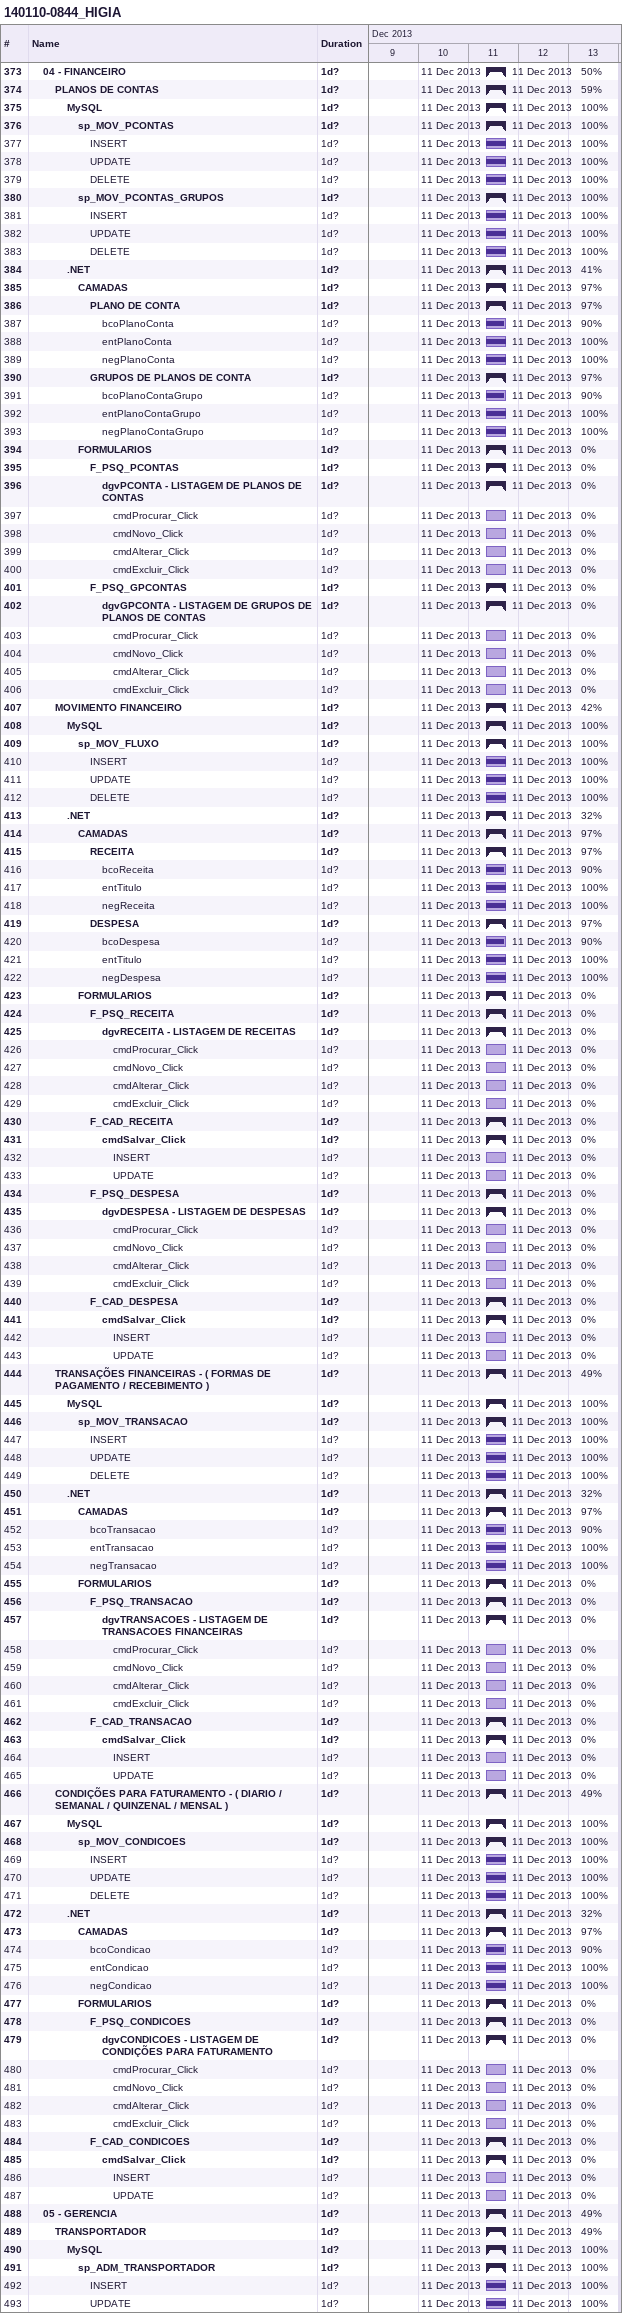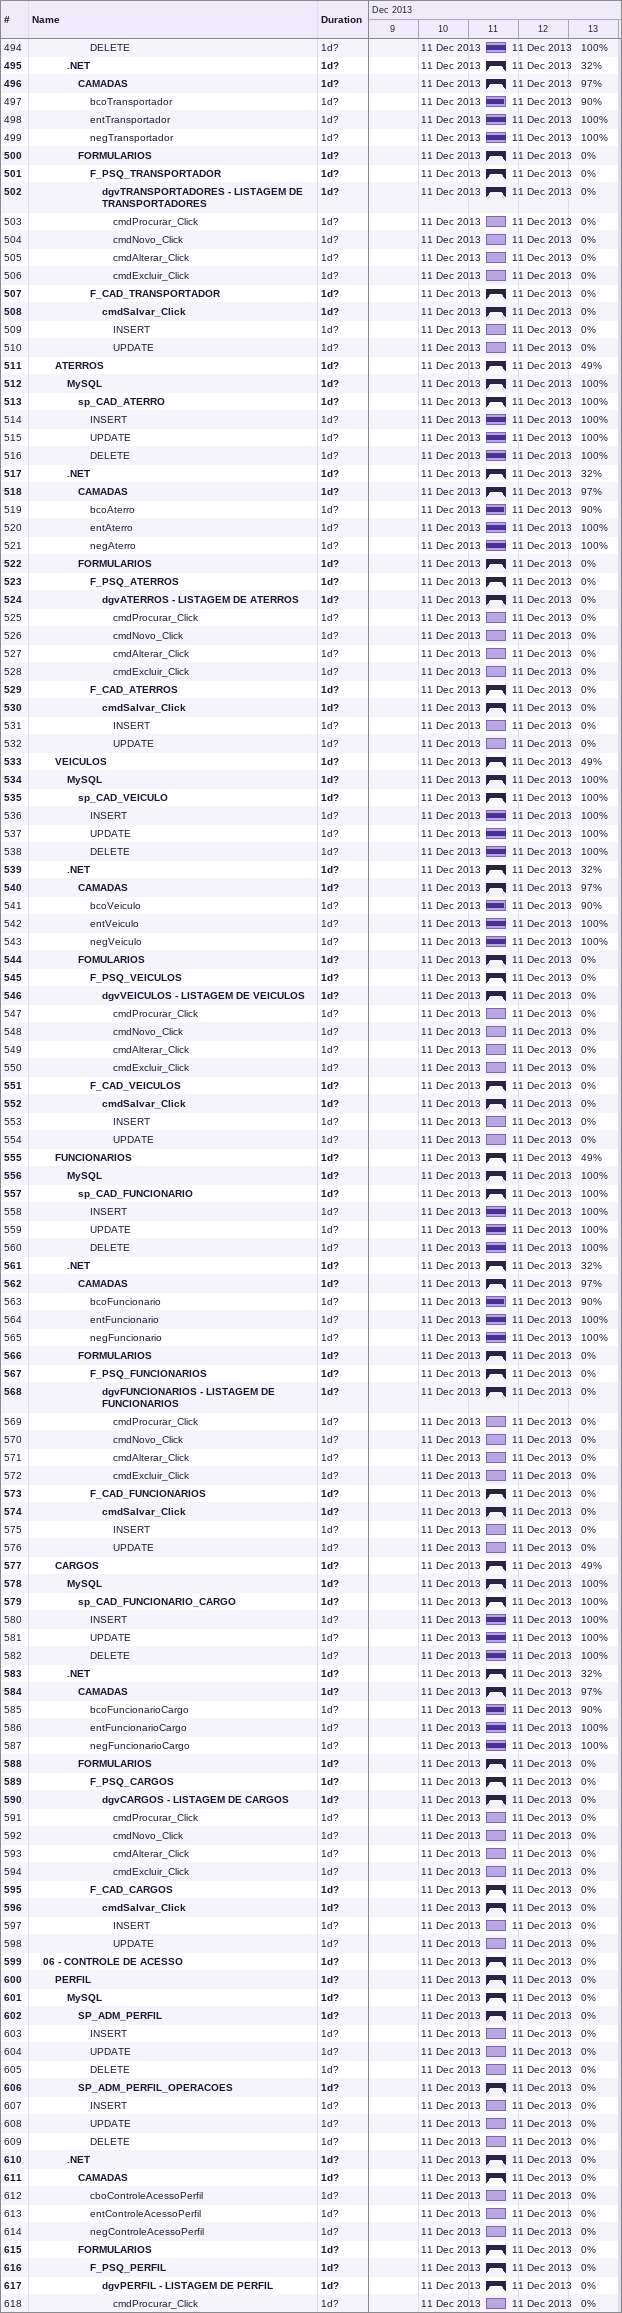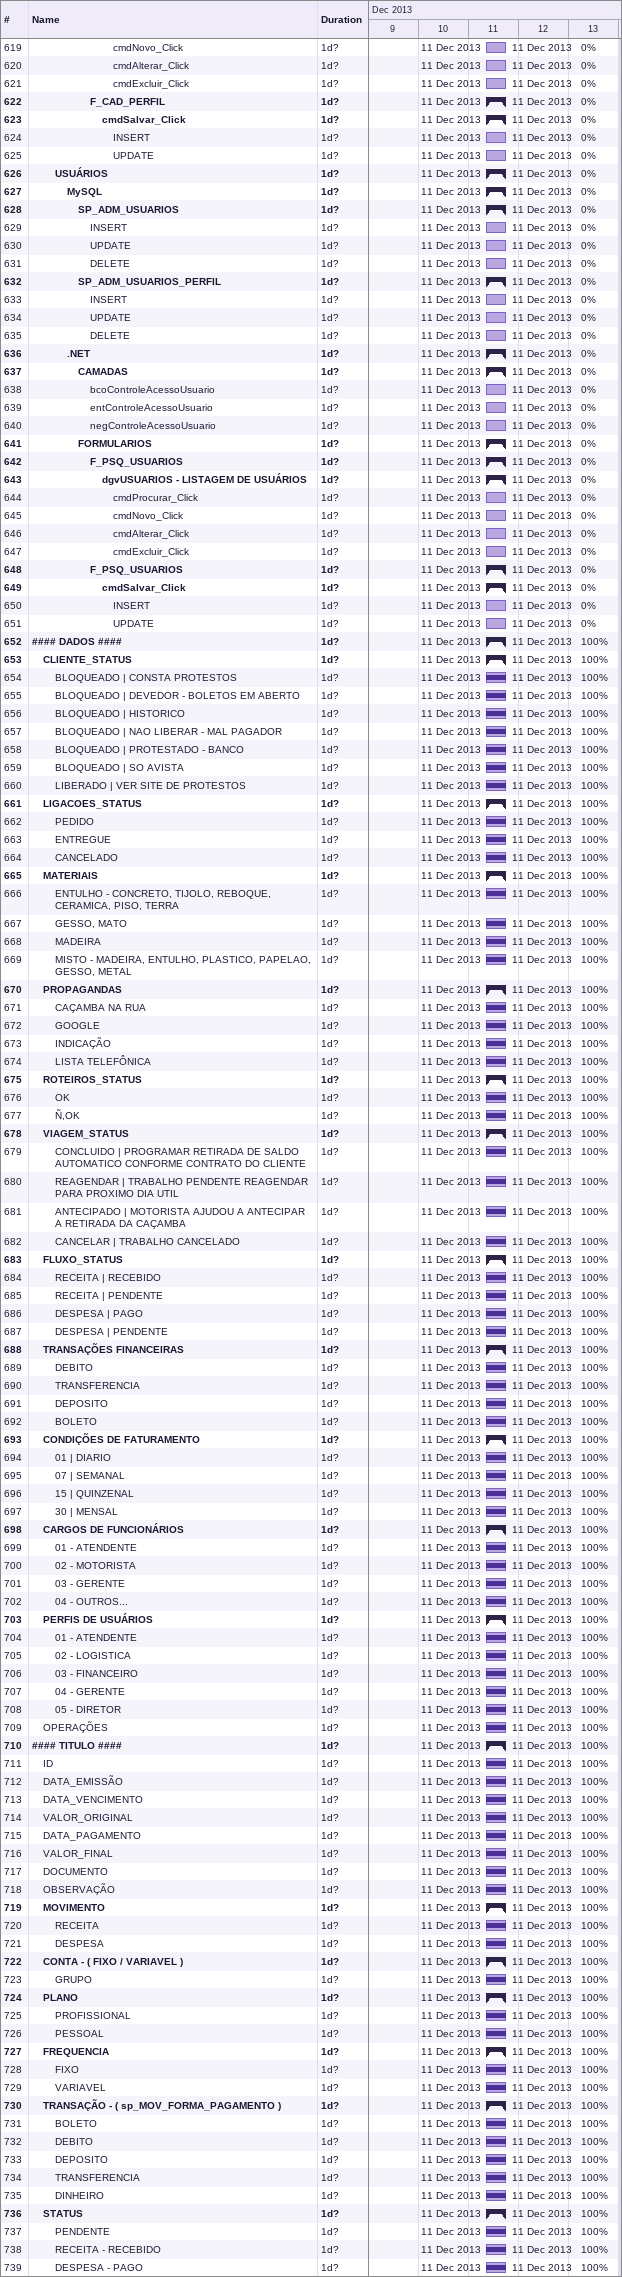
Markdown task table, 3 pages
140110-0844_HIGIA

| ID | Level | Task | Duration | Start | Finish | % complete |
|---|---|---|---|---|---|---|
| 373 | 2 | **04 - FINANCEIRO** | 1d? | 2013-12-11 | 2013-12-11 | 50 |
| 374 | 3 | **PLANOS DE CONTAS** | 1d? | 2013-12-11 | 2013-12-11 | 59 |
| 375 | 4 | **MySQL** | 1d? | 2013-12-11 | 2013-12-11 | 100 |
| 376 | 5 | **sp_MOV_PCONTAS** | 1d? | 2013-12-11 | 2013-12-11 | 100 |
| 377 | 6 | INSERT | 1d? | 2013-12-11 | 2013-12-11 | 100 |
| 378 | 6 | UPDATE | 1d? | 2013-12-11 | 2013-12-11 | 100 |
| 379 | 6 | DELETE | 1d? | 2013-12-11 | 2013-12-11 | 100 |
| 380 | 5 | **sp_MOV_PCONTAS_GRUPOS** | 1d? | 2013-12-11 | 2013-12-11 | 100 |
| 381 | 6 | INSERT | 1d? | 2013-12-11 | 2013-12-11 | 100 |
| 382 | 6 | UPDATE | 1d? | 2013-12-11 | 2013-12-11 | 100 |
| 383 | 6 | DELETE | 1d? | 2013-12-11 | 2013-12-11 | 100 |
| 384 | 4 | **.NET** | 1d? | 2013-12-11 | 2013-12-11 | 41 |
| 385 | 5 | **CAMADAS** | 1d? | 2013-12-11 | 2013-12-11 | 97 |
| 386 | 6 | **PLANO DE CONTA** | 1d? | 2013-12-11 | 2013-12-11 | 97 |
| 387 | 7 | bcoPlanoConta | 1d? | 2013-12-11 | 2013-12-11 | 90 |
| 388 | 7 | entPlanoConta | 1d? | 2013-12-11 | 2013-12-11 | 100 |
| 389 | 7 | negPlanoConta | 1d? | 2013-12-11 | 2013-12-11 | 100 |
| 390 | 6 | **GRUPOS DE PLANOS DE CONTA** | 1d? | 2013-12-11 | 2013-12-11 | 97 |
| 391 | 7 | bcoPlanoContaGrupo | 1d? | 2013-12-11 | 2013-12-11 | 90 |
| 392 | 7 | entPlanoContaGrupo | 1d? | 2013-12-11 | 2013-12-11 | 100 |
| 393 | 7 | negPlanoContaGrupo | 1d? | 2013-12-11 | 2013-12-11 | 100 |
| 394 | 5 | **FORMULARIOS** | 1d? | 2013-12-11 | 2013-12-11 | 0 |
| 395 | 6 | **F_PSQ_PCONTAS** | 1d? | 2013-12-11 | 2013-12-11 | 0 |
| 396 | 7 | **dgvPCONTA - LISTAGEM DE PLANOS DE CONTAS** | 1d? | 2013-12-11 | 2013-12-11 | 0 |
| 397 | 8 | cmdProcurar_Click | 1d? | 2013-12-11 | 2013-12-11 | 0 |
| 398 | 8 | cmdNovo_Click | 1d? | 2013-12-11 | 2013-12-11 | 0 |
| 399 | 8 | cmdAlterar_Click | 1d? | 2013-12-11 | 2013-12-11 | 0 |
| 400 | 8 | cmdExcluir_Click | 1d? | 2013-12-11 | 2013-12-11 | 0 |
| 401 | 6 | **F_PSQ_GPCONTAS** | 1d? | 2013-12-11 | 2013-12-11 | 0 |
| 402 | 7 | **dgvGPCONTA - LISTAGEM DE GRUPOS DE PLANOS DE CONTAS** | 1d? | 2013-12-11 | 2013-12-11 | 0 |
| 403 | 8 | cmdProcurar_Click | 1d? | 2013-12-11 | 2013-12-11 | 0 |
| 404 | 8 | cmdNovo_Click | 1d? | 2013-12-11 | 2013-12-11 | 0 |
| 405 | 8 | cmdAlterar_Click | 1d? | 2013-12-11 | 2013-12-11 | 0 |
| 406 | 8 | cmdExcluir_Click | 1d? | 2013-12-11 | 2013-12-11 | 0 |
| 407 | 3 | **MOVIMENTO FINANCEIRO** | 1d? | 2013-12-11 | 2013-12-11 | 42 |
| 408 | 4 | **MySQL** | 1d? | 2013-12-11 | 2013-12-11 | 100 |
| 409 | 5 | **sp_MOV_FLUXO** | 1d? | 2013-12-11 | 2013-12-11 | 100 |
| 410 | 6 | INSERT | 1d? | 2013-12-11 | 2013-12-11 | 100 |
| 411 | 6 | UPDATE | 1d? | 2013-12-11 | 2013-12-11 | 100 |
| 412 | 6 | DELETE | 1d? | 2013-12-11 | 2013-12-11 | 100 |
| 413 | 4 | **.NET** | 1d? | 2013-12-11 | 2013-12-11 | 32 |
| 414 | 5 | **CAMADAS** | 1d? | 2013-12-11 | 2013-12-11 | 97 |
| 415 | 6 | **RECEITA** | 1d? | 2013-12-11 | 2013-12-11 | 97 |
| 416 | 7 | bcoReceita | 1d? | 2013-12-11 | 2013-12-11 | 90 |
| 417 | 7 | entTitulo | 1d? | 2013-12-11 | 2013-12-11 | 100 |
| 418 | 7 | negReceita | 1d? | 2013-12-11 | 2013-12-11 | 100 |
| 419 | 6 | **DESPESA** | 1d? | 2013-12-11 | 2013-12-11 | 97 |
| 420 | 7 | bcoDespesa | 1d? | 2013-12-11 | 2013-12-11 | 90 |
| 421 | 7 | entTitulo | 1d? | 2013-12-11 | 2013-12-11 | 100 |
| 422 | 7 | negDespesa | 1d? | 2013-12-11 | 2013-12-11 | 100 |
| 423 | 5 | **FORMULARIOS** | 1d? | 2013-12-11 | 2013-12-11 | 0 |
| 424 | 6 | **F_PSQ_RECEITA** | 1d? | 2013-12-11 | 2013-12-11 | 0 |
| 425 | 7 | **dgvRECEITA - LISTAGEM DE RECEITAS** | 1d? | 2013-12-11 | 2013-12-11 | 0 |
| 426 | 8 | cmdProcurar_Click | 1d? | 2013-12-11 | 2013-12-11 | 0 |
| 427 | 8 | cmdNovo_Click | 1d? | 2013-12-11 | 2013-12-11 | 0 |
| 428 | 8 | cmdAlterar_Click | 1d? | 2013-12-11 | 2013-12-11 | 0 |
| 429 | 8 | cmdExcluir_Click | 1d? | 2013-12-11 | 2013-12-11 | 0 |
| 430 | 6 | **F_CAD_RECEITA** | 1d? | 2013-12-11 | 2013-12-11 | 0 |
| 431 | 7 | **cmdSalvar_Click** | 1d? | 2013-12-11 | 2013-12-11 | 0 |
| 432 | 8 | INSERT | 1d? | 2013-12-11 | 2013-12-11 | 0 |
| 433 | 8 | UPDATE | 1d? | 2013-12-11 | 2013-12-11 | 0 |
| 434 | 6 | **F_PSQ_DESPESA** | 1d? | 2013-12-11 | 2013-12-11 | 0 |
| 435 | 7 | **dgvDESPESA - LISTAGEM DE DESPESAS** | 1d? | 2013-12-11 | 2013-12-11 | 0 |
| 436 | 8 | cmdProcurar_Click | 1d? | 2013-12-11 | 2013-12-11 | 0 |
| 437 | 8 | cmdNovo_Click | 1d? | 2013-12-11 | 2013-12-11 | 0 |
| 438 | 8 | cmdAlterar_Click | 1d? | 2013-12-11 | 2013-12-11 | 0 |
| 439 | 8 | cmdExcluir_Click | 1d? | 2013-12-11 | 2013-12-11 | 0 |
| 440 | 6 | **F_CAD_DESPESA** | 1d? | 2013-12-11 | 2013-12-11 | 0 |
| 441 | 7 | **cmdSalvar_Click** | 1d? | 2013-12-11 | 2013-12-11 | 0 |
| 442 | 8 | INSERT | 1d? | 2013-12-11 | 2013-12-11 | 0 |
| 443 | 8 | UPDATE | 1d? | 2013-12-11 | 2013-12-11 | 0 |
| 444 | 3 | **TRANSAÇÕES FINANCEIRAS - ( FORMAS DE PAGAMENTO / RECEBIMENTO )** | 1d? | 2013-12-11 | 2013-12-11 | 49 |
| 445 | 4 | **MySQL** | 1d? | 2013-12-11 | 2013-12-11 | 100 |
| 446 | 5 | **sp_MOV_TRANSACAO** | 1d? | 2013-12-11 | 2013-12-11 | 100 |
| 447 | 6 | INSERT | 1d? | 2013-12-11 | 2013-12-11 | 100 |
| 448 | 6 | UPDATE | 1d? | 2013-12-11 | 2013-12-11 | 100 |
| 449 | 6 | DELETE | 1d? | 2013-12-11 | 2013-12-11 | 100 |
| 450 | 4 | **.NET** | 1d? | 2013-12-11 | 2013-12-11 | 32 |
| 451 | 5 | **CAMADAS** | 1d? | 2013-12-11 | 2013-12-11 | 97 |
| 452 | 6 | bcoTransacao | 1d? | 2013-12-11 | 2013-12-11 | 90 |
| 453 | 6 | entTransacao | 1d? | 2013-12-11 | 2013-12-11 | 100 |
| 454 | 6 | negTransacao | 1d? | 2013-12-11 | 2013-12-11 | 100 |
| 455 | 5 | **FORMULARIOS** | 1d? | 2013-12-11 | 2013-12-11 | 0 |
| 456 | 6 | **F_PSQ_TRANSACAO** | 1d? | 2013-12-11 | 2013-12-11 | 0 |
| 457 | 7 | **dgvTRANSACOES - LISTAGEM DE TRANSACOES FINANCEIRAS** | 1d? | 2013-12-11 | 2013-12-11 | 0 |
| 458 | 8 | cmdProcurar_Click | 1d? | 2013-12-11 | 2013-12-11 | 0 |
| 459 | 8 | cmdNovo_Click | 1d? | 2013-12-11 | 2013-12-11 | 0 |
| 460 | 8 | cmdAlterar_Click | 1d? | 2013-12-11 | 2013-12-11 | 0 |
| 461 | 8 | cmdExcluir_Click | 1d? | 2013-12-11 | 2013-12-11 | 0 |
| 462 | 6 | **F_CAD_TRANSACAO** | 1d? | 2013-12-11 | 2013-12-11 | 0 |
| 463 | 7 | **cmdSalvar_Click** | 1d? | 2013-12-11 | 2013-12-11 | 0 |
| 464 | 8 | INSERT | 1d? | 2013-12-11 | 2013-12-11 | 0 |
| 465 | 8 | UPDATE | 1d? | 2013-12-11 | 2013-12-11 | 0 |
| 466 | 3 | **CONDIÇÕES PARA FATURAMENTO - ( DIARIO / SEMANAL / QUINZENAL / MENSAL )** | 1d? | 2013-12-11 | 2013-12-11 | 49 |
| 467 | 4 | **MySQL** | 1d? | 2013-12-11 | 2013-12-11 | 100 |
| 468 | 5 | **sp_MOV_CONDICOES** | 1d? | 2013-12-11 | 2013-12-11 | 100 |
| 469 | 6 | INSERT | 1d? | 2013-12-11 | 2013-12-11 | 100 |
| 470 | 6 | UPDATE | 1d? | 2013-12-11 | 2013-12-11 | 100 |
| 471 | 6 | DELETE | 1d? | 2013-12-11 | 2013-12-11 | 100 |
| 472 | 4 | **.NET** | 1d? | 2013-12-11 | 2013-12-11 | 32 |
| 473 | 5 | **CAMADAS** | 1d? | 2013-12-11 | 2013-12-11 | 97 |
| 474 | 6 | bcoCondicao | 1d? | 2013-12-11 | 2013-12-11 | 90 |
| 475 | 6 | entCondicao | 1d? | 2013-12-11 | 2013-12-11 | 100 |
| 476 | 6 | negCondicao | 1d? | 2013-12-11 | 2013-12-11 | 100 |
| 477 | 5 | **FORMULARIOS** | 1d? | 2013-12-11 | 2013-12-11 | 0 |
| 478 | 6 | **F_PSQ_CONDICOES** | 1d? | 2013-12-11 | 2013-12-11 | 0 |
| 479 | 7 | **dgvCONDICOES - LISTAGEM DE CONDIÇÕES PARA FATURAMENTO** | 1d? | 2013-12-11 | 2013-12-11 | 0 |
| 480 | 8 | cmdProcurar_Click | 1d? | 2013-12-11 | 2013-12-11 | 0 |
| 481 | 8 | cmdNovo_Click | 1d? | 2013-12-11 | 2013-12-11 | 0 |
| 482 | 8 | cmdAlterar_Click | 1d? | 2013-12-11 | 2013-12-11 | 0 |
| 483 | 8 | cmdExcluir_Click | 1d? | 2013-12-11 | 2013-12-11 | 0 |
| 484 | 6 | **F_CAD_CONDICOES** | 1d? | 2013-12-11 | 2013-12-11 | 0 |
| 485 | 7 | **cmdSalvar_Click** | 1d? | 2013-12-11 | 2013-12-11 | 0 |
| 486 | 8 | INSERT | 1d? | 2013-12-11 | 2013-12-11 | 0 |
| 487 | 8 | UPDATE | 1d? | 2013-12-11 | 2013-12-11 | 0 |
| 488 | 2 | **05 - GERENCIA** | 1d? | 2013-12-11 | 2013-12-11 | 49 |
| 489 | 3 | **TRANSPORTADOR** | 1d? | 2013-12-11 | 2013-12-11 | 49 |
| 490 | 4 | **MySQL** | 1d? | 2013-12-11 | 2013-12-11 | 100 |
| 491 | 5 | **sp_ADM_TRANSPORTADOR** | 1d? | 2013-12-11 | 2013-12-11 | 100 |
| 492 | 6 | INSERT | 1d? | 2013-12-11 | 2013-12-11 | 100 |
| 493 | 6 | UPDATE | 1d? | 2013-12-11 | 2013-12-11 | 100 |
| 494 | 6 | DELETE | 1d? | 2013-12-11 | 2013-12-11 | 100 |
| 495 | 4 | **.NET** | 1d? | 2013-12-11 | 2013-12-11 | 32 |
| 496 | 5 | **CAMADAS** | 1d? | 2013-12-11 | 2013-12-11 | 97 |
| 497 | 6 | bcoTransportador | 1d? | 2013-12-11 | 2013-12-11 | 90 |
| 498 | 6 | entTransportador | 1d? | 2013-12-11 | 2013-12-11 | 100 |
| 499 | 6 | negTransportador | 1d? | 2013-12-11 | 2013-12-11 | 100 |
| 500 | 5 | **FORMULARIOS** | 1d? | 2013-12-11 | 2013-12-11 | 0 |
| 501 | 6 | **F_PSQ_TRANSPORTADOR** | 1d? | 2013-12-11 | 2013-12-11 | 0 |
| 502 | 7 | **dgvTRANSPORTADORES - LISTAGEM DE TRANSPORTADORES** | 1d? | 2013-12-11 | 2013-12-11 | 0 |
| 503 | 8 | cmdProcurar_Click | 1d? | 2013-12-11 | 2013-12-11 | 0 |
| 504 | 8 | cmdNovo_Click | 1d? | 2013-12-11 | 2013-12-11 | 0 |
| 505 | 8 | cmdAlterar_Click | 1d? | 2013-12-11 | 2013-12-11 | 0 |
| 506 | 8 | cmdExcluir_Click | 1d? | 2013-12-11 | 2013-12-11 | 0 |
| 507 | 6 | **F_CAD_TRANSPORTADOR** | 1d? | 2013-12-11 | 2013-12-11 | 0 |
| 508 | 7 | **cmdSalvar_Click** | 1d? | 2013-12-11 | 2013-12-11 | 0 |
| 509 | 8 | INSERT | 1d? | 2013-12-11 | 2013-12-11 | 0 |
| 510 | 8 | UPDATE | 1d? | 2013-12-11 | 2013-12-11 | 0 |
| 511 | 3 | **ATERROS** | 1d? | 2013-12-11 | 2013-12-11 | 49 |
| 512 | 4 | **MySQL** | 1d? | 2013-12-11 | 2013-12-11 | 100 |
| 513 | 5 | **sp_CAD_ATERRO** | 1d? | 2013-12-11 | 2013-12-11 | 100 |
| 514 | 6 | INSERT | 1d? | 2013-12-11 | 2013-12-11 | 100 |
| 515 | 6 | UPDATE | 1d? | 2013-12-11 | 2013-12-11 | 100 |
| 516 | 6 | DELETE | 1d? | 2013-12-11 | 2013-12-11 | 100 |
| 517 | 4 | **.NET** | 1d? | 2013-12-11 | 2013-12-11 | 32 |
| 518 | 5 | **CAMADAS** | 1d? | 2013-12-11 | 2013-12-11 | 97 |
| 519 | 6 | bcoAterro | 1d? | 2013-12-11 | 2013-12-11 | 90 |
| 520 | 6 | entAterro | 1d? | 2013-12-11 | 2013-12-11 | 100 |
| 521 | 6 | negAterro | 1d? | 2013-12-11 | 2013-12-11 | 100 |
| 522 | 5 | **FORMULARIOS** | 1d? | 2013-12-11 | 2013-12-11 | 0 |
| 523 | 6 | **F_PSQ_ATERROS** | 1d? | 2013-12-11 | 2013-12-11 | 0 |
| 524 | 7 | **dgvATERROS - LISTAGEM DE ATERROS** | 1d? | 2013-12-11 | 2013-12-11 | 0 |
| 525 | 8 | cmdProcurar_Click | 1d? | 2013-12-11 | 2013-12-11 | 0 |
| 526 | 8 | cmdNovo_Click | 1d? | 2013-12-11 | 2013-12-11 | 0 |
| 527 | 8 | cmdAlterar_Click | 1d? | 2013-12-11 | 2013-12-11 | 0 |
| 528 | 8 | cmdExcluir_Click | 1d? | 2013-12-11 | 2013-12-11 | 0 |
| 529 | 6 | **F_CAD_ATERROS** | 1d? | 2013-12-11 | 2013-12-11 | 0 |
| 530 | 7 | **cmdSalvar_Click** | 1d? | 2013-12-11 | 2013-12-11 | 0 |
| 531 | 8 | INSERT | 1d? | 2013-12-11 | 2013-12-11 | 0 |
| 532 | 8 | UPDATE | 1d? | 2013-12-11 | 2013-12-11 | 0 |
| 533 | 3 | **VEICULOS** | 1d? | 2013-12-11 | 2013-12-11 | 49 |
| 534 | 4 | **MySQL** | 1d? | 2013-12-11 | 2013-12-11 | 100 |
| 535 | 5 | **sp_CAD_VEICULO** | 1d? | 2013-12-11 | 2013-12-11 | 100 |
| 536 | 6 | INSERT | 1d? | 2013-12-11 | 2013-12-11 | 100 |
| 537 | 6 | UPDATE | 1d? | 2013-12-11 | 2013-12-11 | 100 |
| 538 | 6 | DELETE | 1d? | 2013-12-11 | 2013-12-11 | 100 |
| 539 | 4 | **.NET** | 1d? | 2013-12-11 | 2013-12-11 | 32 |
| 540 | 5 | **CAMADAS** | 1d? | 2013-12-11 | 2013-12-11 | 97 |
| 541 | 6 | bcoVeiculo | 1d? | 2013-12-11 | 2013-12-11 | 90 |
| 542 | 6 | entVeiculo | 1d? | 2013-12-11 | 2013-12-11 | 100 |
| 543 | 6 | negVeiculo | 1d? | 2013-12-11 | 2013-12-11 | 100 |
| 544 | 5 | **FOMULARIOS** | 1d? | 2013-12-11 | 2013-12-11 | 0 |
| 545 | 6 | **F_PSQ_VEICULOS** | 1d? | 2013-12-11 | 2013-12-11 | 0 |
| 546 | 7 | **dgvVEICULOS - LISTAGEM DE VEICULOS** | 1d? | 2013-12-11 | 2013-12-11 | 0 |
| 547 | 8 | cmdProcurar_Click | 1d? | 2013-12-11 | 2013-12-11 | 0 |
| 548 | 8 | cmdNovo_Click | 1d? | 2013-12-11 | 2013-12-11 | 0 |
| 549 | 8 | cmdAlterar_Click | 1d? | 2013-12-11 | 2013-12-11 | 0 |
| 550 | 8 | cmdExcluir_Click | 1d? | 2013-12-11 | 2013-12-11 | 0 |
| 551 | 6 | **F_CAD_VEICULOS** | 1d? | 2013-12-11 | 2013-12-11 | 0 |
| 552 | 7 | **cmdSalvar_Click** | 1d? | 2013-12-11 | 2013-12-11 | 0 |
| 553 | 8 | INSERT | 1d? | 2013-12-11 | 2013-12-11 | 0 |
| 554 | 8 | UPDATE | 1d? | 2013-12-11 | 2013-12-11 | 0 |
| 555 | 3 | **FUNCIONARIOS** | 1d? | 2013-12-11 | 2013-12-11 | 49 |
| 556 | 4 | **MySQL** | 1d? | 2013-12-11 | 2013-12-11 | 100 |
| 557 | 5 | **sp_CAD_FUNCIONARIO** | 1d? | 2013-12-11 | 2013-12-11 | 100 |
| 558 | 6 | INSERT | 1d? | 2013-12-11 | 2013-12-11 | 100 |
| 559 | 6 | UPDATE | 1d? | 2013-12-11 | 2013-12-11 | 100 |
| 560 | 6 | DELETE | 1d? | 2013-12-11 | 2013-12-11 | 100 |
| 561 | 4 | **.NET** | 1d? | 2013-12-11 | 2013-12-11 | 32 |
| 562 | 5 | **CAMADAS** | 1d? | 2013-12-11 | 2013-12-11 | 97 |
| 563 | 6 | bcoFuncionario | 1d? | 2013-12-11 | 2013-12-11 | 90 |
| 564 | 6 | entFuncionario | 1d? | 2013-12-11 | 2013-12-11 | 100 |
| 565 | 6 | negFuncionario | 1d? | 2013-12-11 | 2013-12-11 | 100 |
| 566 | 5 | **FORMULARIOS** | 1d? | 2013-12-11 | 2013-12-11 | 0 |
| 567 | 6 | **F_PSQ_FUNCIONARIOS** | 1d? | 2013-12-11 | 2013-12-11 | 0 |
| 568 | 7 | **dgvFUNCIONARIOS - LISTAGEM DE FUNCIONARIOS** | 1d? | 2013-12-11 | 2013-12-11 | 0 |
| 569 | 8 | cmdProcurar_Click | 1d? | 2013-12-11 | 2013-12-11 | 0 |
| 570 | 8 | cmdNovo_Click | 1d? | 2013-12-11 | 2013-12-11 | 0 |
| 571 | 8 | cmdAlterar_Click | 1d? | 2013-12-11 | 2013-12-11 | 0 |
| 572 | 8 | cmdExcluir_Click | 1d? | 2013-12-11 | 2013-12-11 | 0 |
| 573 | 6 | **F_CAD_FUNCIONARIOS** | 1d? | 2013-12-11 | 2013-12-11 | 0 |
| 574 | 7 | **cmdSalvar_Click** | 1d? | 2013-12-11 | 2013-12-11 | 0 |
| 575 | 8 | INSERT | 1d? | 2013-12-11 | 2013-12-11 | 0 |
| 576 | 8 | UPDATE | 1d? | 2013-12-11 | 2013-12-11 | 0 |
| 577 | 3 | **CARGOS** | 1d? | 2013-12-11 | 2013-12-11 | 49 |
| 578 | 4 | **MySQL** | 1d? | 2013-12-11 | 2013-12-11 | 100 |
| 579 | 5 | **sp_CAD_FUNCIONARIO_CARGO** | 1d? | 2013-12-11 | 2013-12-11 | 100 |
| 580 | 6 | INSERT | 1d? | 2013-12-11 | 2013-12-11 | 100 |
| 581 | 6 | UPDATE | 1d? | 2013-12-11 | 2013-12-11 | 100 |
| 582 | 6 | DELETE | 1d? | 2013-12-11 | 2013-12-11 | 100 |
| 583 | 4 | **.NET** | 1d? | 2013-12-11 | 2013-12-11 | 32 |
| 584 | 5 | **CAMADAS** | 1d? | 2013-12-11 | 2013-12-11 | 97 |
| 585 | 6 | bcoFuncionarioCargo | 1d? | 2013-12-11 | 2013-12-11 | 90 |
| 586 | 6 | entFuncionarioCargo | 1d? | 2013-12-11 | 2013-12-11 | 100 |
| 587 | 6 | negFuncionarioCargo | 1d? | 2013-12-11 | 2013-12-11 | 100 |
| 588 | 5 | **FORMULARIOS** | 1d? | 2013-12-11 | 2013-12-11 | 0 |
| 589 | 6 | **F_PSQ_CARGOS** | 1d? | 2013-12-11 | 2013-12-11 | 0 |
| 590 | 7 | **dgvCARGOS - LISTAGEM DE CARGOS** | 1d? | 2013-12-11 | 2013-12-11 | 0 |
| 591 | 8 | cmdProcurar_Click | 1d? | 2013-12-11 | 2013-12-11 | 0 |
| 592 | 8 | cmdNovo_Click | 1d? | 2013-12-11 | 2013-12-11 | 0 |
| 593 | 8 | cmdAlterar_Click | 1d? | 2013-12-11 | 2013-12-11 | 0 |
| 594 | 8 | cmdExcluir_Click | 1d? | 2013-12-11 | 2013-12-11 | 0 |
| 595 | 6 | **F_CAD_CARGOS** | 1d? | 2013-12-11 | 2013-12-11 | 0 |
| 596 | 7 | **cmdSalvar_Click** | 1d? | 2013-12-11 | 2013-12-11 | 0 |
| 597 | 8 | INSERT | 1d? | 2013-12-11 | 2013-12-11 | 0 |
| 598 | 8 | UPDATE | 1d? | 2013-12-11 | 2013-12-11 | 0 |
| 599 | 2 | **06 - CONTROLE DE ACESSO** | 1d? | 2013-12-11 | 2013-12-11 | 0 |
| 600 | 3 | **PERFIL** | 1d? | 2013-12-11 | 2013-12-11 | 0 |
| 601 | 4 | **MySQL** | 1d? | 2013-12-11 | 2013-12-11 | 0 |
| 602 | 5 | **SP_ADM_PERFIL** | 1d? | 2013-12-11 | 2013-12-11 | 0 |
| 603 | 6 | INSERT | 1d? | 2013-12-11 | 2013-12-11 | 0 |
| 604 | 6 | UPDATE | 1d? | 2013-12-11 | 2013-12-11 | 0 |
| 605 | 6 | DELETE | 1d? | 2013-12-11 | 2013-12-11 | 0 |
| 606 | 5 | **SP_ADM_PERFIL_OPERACOES** | 1d? | 2013-12-11 | 2013-12-11 | 0 |
| 607 | 6 | INSERT | 1d? | 2013-12-11 | 2013-12-11 | 0 |
| 608 | 6 | UPDATE | 1d? | 2013-12-11 | 2013-12-11 | 0 |
| 609 | 6 | DELETE | 1d? | 2013-12-11 | 2013-12-11 | 0 |
| 610 | 4 | **.NET** | 1d? | 2013-12-11 | 2013-12-11 | 0 |
| 611 | 5 | **CAMADAS** | 1d? | 2013-12-11 | 2013-12-11 | 0 |
| 612 | 6 | cboControleAcessoPerfil | 1d? | 2013-12-11 | 2013-12-11 | 0 |
| 613 | 6 | entControleAcessoPerfil | 1d? | 2013-12-11 | 2013-12-11 | 0 |
| 614 | 6 | negControleAcessoPerfil | 1d? | 2013-12-11 | 2013-12-11 | 0 |
| 615 | 5 | **FORMULARIOS** | 1d? | 2013-12-11 | 2013-12-11 | 0 |
| 616 | 6 | **F_PSQ_PERFIL** | 1d? | 2013-12-11 | 2013-12-11 | 0 |
| 617 | 7 | **dgvPERFIL - LISTAGEM DE PERFIL** | 1d? | 2013-12-11 | 2013-12-11 | 0 |
| 618 | 8 | cmdProcurar_Click | 1d? | 2013-12-11 | 2013-12-11 | 0 |
| 619 | 8 | cmdNovo_Click | 1d? | 2013-12-11 | 2013-12-11 | 0 |
| 620 | 8 | cmdAlterar_Click | 1d? | 2013-12-11 | 2013-12-11 | 0 |
| 621 | 8 | cmdExcluir_Click | 1d? | 2013-12-11 | 2013-12-11 | 0 |
| 622 | 6 | **F_CAD_PERFIL** | 1d? | 2013-12-11 | 2013-12-11 | 0 |
| 623 | 7 | **cmdSalvar_Click** | 1d? | 2013-12-11 | 2013-12-11 | 0 |
| 624 | 8 | INSERT | 1d? | 2013-12-11 | 2013-12-11 | 0 |
| 625 | 8 | UPDATE | 1d? | 2013-12-11 | 2013-12-11 | 0 |
| 626 | 3 | **USUÁRIOS** | 1d? | 2013-12-11 | 2013-12-11 | 0 |
| 627 | 4 | **MySQL** | 1d? | 2013-12-11 | 2013-12-11 | 0 |
| 628 | 5 | **SP_ADM_USUARIOS** | 1d? | 2013-12-11 | 2013-12-11 | 0 |
| 629 | 6 | INSERT | 1d? | 2013-12-11 | 2013-12-11 | 0 |
| 630 | 6 | UPDATE | 1d? | 2013-12-11 | 2013-12-11 | 0 |
| 631 | 6 | DELETE | 1d? | 2013-12-11 | 2013-12-11 | 0 |
| 632 | 5 | **SP_ADM_USUARIOS_PERFIL** | 1d? | 2013-12-11 | 2013-12-11 | 0 |
| 633 | 6 | INSERT | 1d? | 2013-12-11 | 2013-12-11 | 0 |
| 634 | 6 | UPDATE | 1d? | 2013-12-11 | 2013-12-11 | 0 |
| 635 | 6 | DELETE | 1d? | 2013-12-11 | 2013-12-11 | 0 |
| 636 | 4 | **.NET** | 1d? | 2013-12-11 | 2013-12-11 | 0 |
| 637 | 5 | **CAMADAS** | 1d? | 2013-12-11 | 2013-12-11 | 0 |
| 638 | 6 | bcoControleAcessoUsuario | 1d? | 2013-12-11 | 2013-12-11 | 0 |
| 639 | 6 | entControleAcessoUsuario | 1d? | 2013-12-11 | 2013-12-11 | 0 |
| 640 | 6 | negControleAcessoUsuario | 1d? | 2013-12-11 | 2013-12-11 | 0 |
| 641 | 5 | **FORMULARIOS** | 1d? | 2013-12-11 | 2013-12-11 | 0 |
| 642 | 6 | **F_PSQ_USUARIOS** | 1d? | 2013-12-11 | 2013-12-11 | 0 |
| 643 | 7 | **dgvUSUARIOS - LISTAGEM DE USUÁRIOS** | 1d? | 2013-12-11 | 2013-12-11 | 0 |
| 644 | 8 | cmdProcurar_Click | 1d? | 2013-12-11 | 2013-12-11 | 0 |
| 645 | 8 | cmdNovo_Click | 1d? | 2013-12-11 | 2013-12-11 | 0 |
| 646 | 8 | cmdAlterar_Click | 1d? | 2013-12-11 | 2013-12-11 | 0 |
| 647 | 8 | cmdExcluir_Click | 1d? | 2013-12-11 | 2013-12-11 | 0 |
| 648 | 6 | **F_PSQ_USUARIOS** | 1d? | 2013-12-11 | 2013-12-11 | 0 |
| 649 | 7 | **cmdSalvar_Click** | 1d? | 2013-12-11 | 2013-12-11 | 0 |
| 650 | 8 | INSERT | 1d? | 2013-12-11 | 2013-12-11 | 0 |
| 651 | 8 | UPDATE | 1d? | 2013-12-11 | 2013-12-11 | 0 |
| 652 | 1 | **#### DADOS ####** | 1d? | 2013-12-11 | 2013-12-11 | 100 |
| 653 | 2 | **CLIENTE_STATUS** | 1d? | 2013-12-11 | 2013-12-11 | 100 |
| 654 | 3 | BLOQUEADO \| CONSTA PROTESTOS | 1d? | 2013-12-11 | 2013-12-11 | 100 |
| 655 | 3 | BLOQUEADO \| DEVEDOR - BOLETOS EM ABERTO | 1d? | 2013-12-11 | 2013-12-11 | 100 |
| 656 | 3 | BLOQUEADO \| HISTORICO | 1d? | 2013-12-11 | 2013-12-11 | 100 |
| 657 | 3 | BLOQUEADO \| NAO LIBERAR - MAL PAGADOR | 1d? | 2013-12-11 | 2013-12-11 | 100 |
| 658 | 3 | BLOQUEADO \| PROTESTADO - BANCO | 1d? | 2013-12-11 | 2013-12-11 | 100 |
| 659 | 3 | BLOQUEADO \| SO AVISTA | 1d? | 2013-12-11 | 2013-12-11 | 100 |
| 660 | 3 | LIBERADO \| VER SITE DE PROTESTOS | 1d? | 2013-12-11 | 2013-12-11 | 100 |
| 661 | 2 | **LIGACOES_STATUS** | 1d? | 2013-12-11 | 2013-12-11 | 100 |
| 662 | 3 | PEDIDO | 1d? | 2013-12-11 | 2013-12-11 | 100 |
| 663 | 3 | ENTREGUE | 1d? | 2013-12-11 | 2013-12-11 | 100 |
| 664 | 3 | CANCELADO | 1d? | 2013-12-11 | 2013-12-11 | 100 |
| 665 | 2 | **MATERIAIS** | 1d? | 2013-12-11 | 2013-12-11 | 100 |
| 666 | 3 | ENTULHO - CONCRETO, TIJOLO, REBOQUE, CERAMICA, PISO, TERRA | 1d? | 2013-12-11 | 2013-12-11 | 100 |
| 667 | 3 | GESSO, MATO | 1d? | 2013-12-11 | 2013-12-11 | 100 |
| 668 | 3 | MADEIRA | 1d? | 2013-12-11 | 2013-12-11 | 100 |
| 669 | 3 | MISTO - MADEIRA, ENTULHO, PLASTICO, PAPELAO, GESSO, METAL | 1d? | 2013-12-11 | 2013-12-11 | 100 |
| 670 | 2 | **PROPAGANDAS** | 1d? | 2013-12-11 | 2013-12-11 | 100 |
| 671 | 3 | CAÇAMBA NA RUA | 1d? | 2013-12-11 | 2013-12-11 | 100 |
| 672 | 3 | GOOGLE | 1d? | 2013-12-11 | 2013-12-11 | 100 |
| 673 | 3 | INDICAÇÃO | 1d? | 2013-12-11 | 2013-12-11 | 100 |
| 674 | 3 | LISTA TELEFÔNICA | 1d? | 2013-12-11 | 2013-12-11 | 100 |
| 675 | 2 | **ROTEIROS_STATUS** | 1d? | 2013-12-11 | 2013-12-11 | 100 |
| 676 | 3 | OK | 1d? | 2013-12-11 | 2013-12-11 | 100 |
| 677 | 3 | Ñ,OK | 1d? | 2013-12-11 | 2013-12-11 | 100 |
| 678 | 2 | **VIAGEM_STATUS** | 1d? | 2013-12-11 | 2013-12-11 | 100 |
| 679 | 3 | CONCLUIDO \| PROGRAMAR RETIRADA DE SALDO AUTOMATICO CONFORME CONTRATO DO CLIENTE | 1d? | 2013-12-11 | 2013-12-11 | 100 |
| 680 | 3 | REAGENDAR \| TRABALHO PENDENTE REAGENDAR PARA PROXIMO DIA UTIL | 1d? | 2013-12-11 | 2013-12-11 | 100 |
| 681 | 3 | ANTECIPADO \| MOTORISTA AJUDOU A ANTECIPAR A RETIRADA DA CAÇAMBA | 1d? | 2013-12-11 | 2013-12-11 | 100 |
| 682 | 3 | CANCELAR \| TRABALHO CANCELADO | 1d? | 2013-12-11 | 2013-12-11 | 100 |
| 683 | 2 | **FLUXO_STATUS** | 1d? | 2013-12-11 | 2013-12-11 | 100 |
| 684 | 3 | RECEITA \| RECEBIDO | 1d? | 2013-12-11 | 2013-12-11 | 100 |
| 685 | 3 | RECEITA \| PENDENTE | 1d? | 2013-12-11 | 2013-12-11 | 100 |
| 686 | 3 | DESPESA \| PAGO | 1d? | 2013-12-11 | 2013-12-11 | 100 |
| 687 | 3 | DESPESA \| PENDENTE | 1d? | 2013-12-11 | 2013-12-11 | 100 |
| 688 | 2 | **TRANSAÇÕES FINANCEIRAS** | 1d? | 2013-12-11 | 2013-12-11 | 100 |
| 689 | 3 | DEBITO | 1d? | 2013-12-11 | 2013-12-11 | 100 |
| 690 | 3 | TRANSFERENCIA | 1d? | 2013-12-11 | 2013-12-11 | 100 |
| 691 | 3 | DEPOSITO | 1d? | 2013-12-11 | 2013-12-11 | 100 |
| 692 | 3 | BOLETO | 1d? | 2013-12-11 | 2013-12-11 | 100 |
| 693 | 2 | **CONDIÇÕES DE FATURAMENTO** | 1d? | 2013-12-11 | 2013-12-11 | 100 |
| 694 | 3 | 01 \| DIARIO | 1d? | 2013-12-11 | 2013-12-11 | 100 |
| 695 | 3 | 07 \| SEMANAL | 1d? | 2013-12-11 | 2013-12-11 | 100 |
| 696 | 3 | 15 \| QUINZENAL | 1d? | 2013-12-11 | 2013-12-11 | 100 |
| 697 | 3 | 30 \| MENSAL | 1d? | 2013-12-11 | 2013-12-11 | 100 |
| 698 | 2 | **CARGOS DE FUNCIONÁRIOS** | 1d? | 2013-12-11 | 2013-12-11 | 100 |
| 699 | 3 | 01 - ATENDENTE | 1d? | 2013-12-11 | 2013-12-11 | 100 |
| 700 | 3 | 02 - MOTORISTA | 1d? | 2013-12-11 | 2013-12-11 | 100 |
| 701 | 3 | 03 - GERENTE | 1d? | 2013-12-11 | 2013-12-11 | 100 |
| 702 | 3 | 04 - OUTROS... | 1d? | 2013-12-11 | 2013-12-11 | 100 |
| 703 | 2 | **PERFIS DE USUÁRIOS** | 1d? | 2013-12-11 | 2013-12-11 | 100 |
| 704 | 3 | 01 - ATENDENTE | 1d? | 2013-12-11 | 2013-12-11 | 100 |
| 705 | 3 | 02 - LOGISTICA | 1d? | 2013-12-11 | 2013-12-11 | 100 |
| 706 | 3 | 03 - FINANCEIRO | 1d? | 2013-12-11 | 2013-12-11 | 100 |
| 707 | 3 | 04 - GERENTE | 1d? | 2013-12-11 | 2013-12-11 | 100 |
| 708 | 3 | 05 - DIRETOR | 1d? | 2013-12-11 | 2013-12-11 | 100 |
| 709 | 2 | OPERAÇÕES | 1d? | 2013-12-11 | 2013-12-11 | 100 |
| 710 | 1 | **#### TITULO ####** | 1d? | 2013-12-11 | 2013-12-11 | 100 |
| 711 | 2 | ID | 1d? | 2013-12-11 | 2013-12-11 | 100 |
| 712 | 2 | DATA_EMISSÃO | 1d? | 2013-12-11 | 2013-12-11 | 100 |
| 713 | 2 | DATA_VENCIMENTO | 1d? | 2013-12-11 | 2013-12-11 | 100 |
| 714 | 2 | VALOR_ORIGINAL | 1d? | 2013-12-11 | 2013-12-11 | 100 |
| 715 | 2 | DATA_PAGAMENTO | 1d? | 2013-12-11 | 2013-12-11 | 100 |
| 716 | 2 | VALOR_FINAL | 1d? | 2013-12-11 | 2013-12-11 | 100 |
| 717 | 2 | DOCUMENTO | 1d? | 2013-12-11 | 2013-12-11 | 100 |
| 718 | 2 | OBSERVAÇÃO | 1d? | 2013-12-11 | 2013-12-11 | 100 |
| 719 | 2 | **MOVIMENTO** | 1d? | 2013-12-11 | 2013-12-11 | 100 |
| 720 | 3 | RECEITA | 1d? | 2013-12-11 | 2013-12-11 | 100 |
| 721 | 3 | DESPESA | 1d? | 2013-12-11 | 2013-12-11 | 100 |
| 722 | 2 | **CONTA - ( FIXO / VARIAVEL )** | 1d? | 2013-12-11 | 2013-12-11 | 100 |
| 723 | 3 | GRUPO | 1d? | 2013-12-11 | 2013-12-11 | 100 |
| 724 | 2 | **PLANO** | 1d? | 2013-12-11 | 2013-12-11 | 100 |
| 725 | 3 | PROFISSIONAL | 1d? | 2013-12-11 | 2013-12-11 | 100 |
| 726 | 3 | PESSOAL | 1d? | 2013-12-11 | 2013-12-11 | 100 |
| 727 | 2 | **FREQUENCIA** | 1d? | 2013-12-11 | 2013-12-11 | 100 |
| 728 | 3 | FIXO | 1d? | 2013-12-11 | 2013-12-11 | 100 |
| 729 | 3 | VARIAVEL | 1d? | 2013-12-11 | 2013-12-11 | 100 |
| 730 | 2 | **TRANSAÇÃO - ( sp_MOV_FORMA_PAGAMENTO )** | 1d? | 2013-12-11 | 2013-12-11 | 100 |
| 731 | 3 | BOLETO | 1d? | 2013-12-11 | 2013-12-11 | 100 |
| 732 | 3 | DEBITO | 1d? | 2013-12-11 | 2013-12-11 | 100 |
| 733 | 3 | DEPOSITO | 1d? | 2013-12-11 | 2013-12-11 | 100 |
| 734 | 3 | TRANSFERENCIA | 1d? | 2013-12-11 | 2013-12-11 | 100 |
| 735 | 3 | DINHEIRO | 1d? | 2013-12-11 | 2013-12-11 | 100 |
| 736 | 2 | **STATUS** | 1d? | 2013-12-11 | 2013-12-11 | 100 |
| 737 | 3 | PENDENTE | 1d? | 2013-12-11 | 2013-12-11 | 100 |
| 738 | 3 | RECEITA - RECEBIDO | 1d? | 2013-12-11 | 2013-12-11 | 100 |
| 739 | 3 | DESPESA - PAGO | 1d? | 2013-12-11 | 2013-12-11 | 100 |
